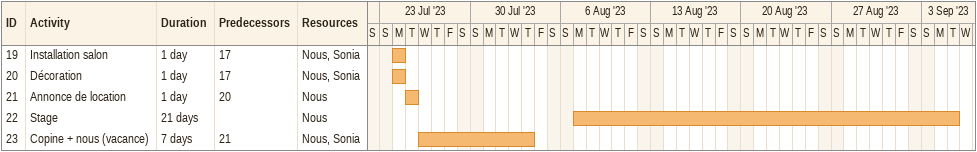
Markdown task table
| ID | Task | Duration | Start | Finish | Predecessors | Resources |
|---|---|---|---|---|---|---|
| 19 | Installation salon | 1d | 2023-07-24 | 2023-07-24 | 17 | Nous, Sonia |
| 20 | Décoration | 1d | 2023-07-24 | 2023-07-24 | 17 | Nous, Sonia |
| 21 | Annonce de location | 1d | 2023-07-25 | 2023-07-25 | 20 | Nous |
| 22 | Stage | 21d | 2023-08-07 | 2023-09-05 |  | Nous |
| 23 | Copine + nous (vacance) | 7d | 2023-07-26 | 2023-08-03 | 21 | Nous, Sonia |
